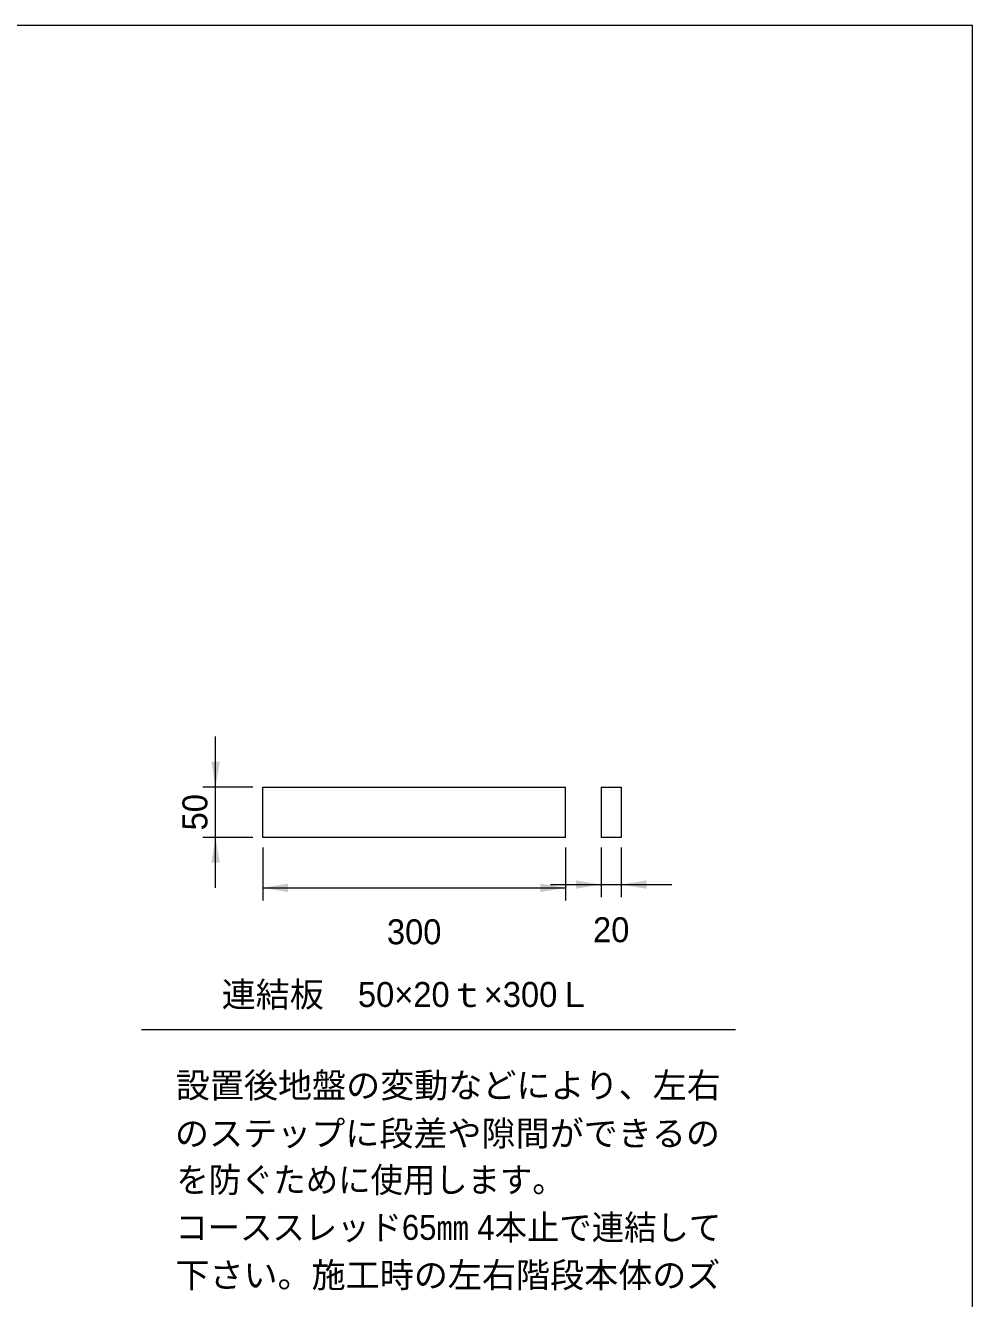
# Model space of a CAD drawing. Units: millimetres at full size, sheet at 1:20, with parts at other scales. Extents: x 200 to 8200, y 200 to 5740.
# Drawn here: x 6323 to 8200, y 3217 to 5740 of the extents above; entities that cross this region are included whole.
import ezdxf
from ezdxf.enums import TextEntityAlignment as Align

# ---------------------------------------------------------------- set-up
doc = ezdxf.new("R2010")
doc.units = ezdxf.units.MM
doc.header["$LTSCALE"] = 20
for name, color, linetype, lineweight in [('図形枠', 7, 'Continuous', 15), ('図面枠-A3', 7, 'Continuous', 20), ('寸法', 7, 'Continuous', 13), ('連結板', 7, 'Continuous', 18)]:
    doc.layers.add(name, color=color, linetype=linetype, lineweight=lineweight)
doc.layers.add('文字', color=7, linetype='Continuous')
doc.styles.add('ＭＳ Ｐゴシック', font='')
doc.styles.get('ＭＳ Ｐゴシック').set_extended_font_data('MS PGothic')

# ---------------------------------------------------------------- blocks, each defined once
blk = doc.blocks.new('filled_arrow')
at = {"color": 0, "linetype": 'Continuous', "lineweight": -2}
blk.add_solid([(7.5, 1.25), (0, 0), (7.5, -1.25)], dxfattribs=at)

msp = doc.modelspace()

# ---------------------------------------------------------------- linework, layer by layer
at = {"layer": '図形枠'}
msp.add_line((6553, 3750.45), (7730.38, 3750.45), dxfattribs=at)
at = {"layer": '図面枠-A3'}
msp.add_lwpolyline([(200, 200), (8200, 200), (8200, 5740), (200, 5740)], close=True, dxfattribs=at)
at = {"layer": '寸法'}
for p, q in [((6699.93, 4030.86), (6699.93, 4330.86)), ((6773.47, 4230.86), (6674.93, 4230.86)), ((6773.47, 4130.86), (6674.93, 4130.86)), ((6793.47, 4110.86), (6793.47, 4006.04)), ((7393.47, 4110.86), (7393.47, 4006.04)), ((7463.9, 4110.86), (7463.9, 4012.53)), ((7503.9, 4110.86), (7503.9, 4012.53)), ((7363.9, 4037.53), (7603.9, 4037.53)), ((6793.47, 4031.04), (7393.47, 4031.04))]:
    msp.add_line(p, q, dxfattribs=at)
at = {"layer": '連結板'}
for p, q in [((6793.47, 4130.86), (6793.47, 4230.86)), ((6793.47, 4230.86), (7393.47, 4230.86)), ((7393.47, 4130.86), (7393.47, 4230.86)), ((7463.9, 4230.86), (7463.9, 4130.86)), ((7463.9, 4230.86), (7503.9, 4230.86)), ((7503.9, 4230.86), (7503.9, 4130.86)), ((7393.47, 4130.86), (6793.47, 4130.86)), ((7503.9, 4130.86), (7463.9, 4130.86))]:
    msp.add_line(p, q, dxfattribs=at)

# ---------------------------------------------------------------- block references
at = {"layer": '寸法', "xscale": 6.67, "yscale": 6.67}
for p, rotation in [((6699.93, 4230.86), 90), ((6699.93, 4130.86), 270), ((7393.47, 4031.04), 180), ((7463.9, 4037.53), 180)]:
    msp.add_blockref('filled_arrow', p, dxfattribs=dict(at, rotation=rotation))
for p in [(6793.47, 4031.04), (7503.9, 4037.53)]:
    msp.add_blockref('filled_arrow', p, dxfattribs=at)

# ---------------------------------------------------------------- texts
at = {"layer": '寸法', "style": 'ＭＳ Ｐゴシック'}
msp.add_text('50', height=49.49, rotation=90, dxfattribs=at).set_placement((6658.93, 4180.86), align=Align.MIDDLE_CENTER)
for s, p in [('300', (7093.47, 3943.93)), ('20', (7483.9, 3948.03))]:
    msp.add_text(s, height=49.49, dxfattribs=at).set_placement(p, align=Align.MIDDLE_CENTER)
at = {"layer": '文字', "style": 'ＭＳ Ｐゴシック'}
for s, p in [('連結板\u300050×20ｔ×300Ｌ', (6711.97, 3780.14)), ('設置後地盤の変動などにより、左右', (6621.06, 3600.13)), ('のステップに段差や隙間ができるの', (6619.35, 3504.86)), ('下さい。施工時の左右階段本体のズ', (6620.21, 3224.18))]:
    msp.add_text(s, height=49.49, dxfattribs=at).set_placement(p, align=Align.BOTTOM_LEFT)
at = {"layer": '文字', "style": 'ＭＳ Ｐゴシック', "width": 0.95}
for s, p in [('を防ぐために使用します。', (6622.2, 3412.72)), ('コーススレッド65㎜ 4本止で連結して', (6620.21, 3318.6))]:
    msp.add_text(s, height=49.49, dxfattribs=at).set_placement(p, align=Align.BOTTOM_LEFT)

doc.saveas('drawing.dxf')
